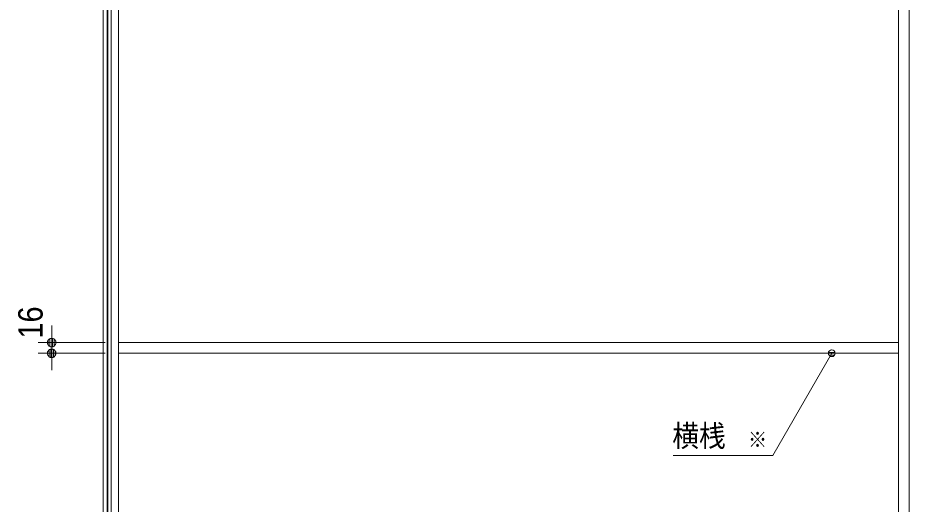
# Model space of a CAD drawing. Units: millimetres, scale not verified. Extents: x -6062 to 6062, y -3045 to 3045.
# Drawn here: x -4622 to -3288, y -552 to 176 of the extents above; entities that cross this region are included whole.
import ezdxf
from ezdxf.enums import TextEntityAlignment as Align

# ---------------------------------------------------------------- set-up
doc = ezdxf.new("R2010")
doc.units = ezdxf.units.MM
doc.header["$LTSCALE"] = 20
for name, color, linetype, lineweight in [('0-1_0', 7, 'Continuous', 9), ('0-2_2寸法-2', 7, 'Continuous', 9), ('0-3_2寸法-3', 7, 'Continuous', 9), ('0-5_3一般', 7, 'Continuous', 9)]:
    doc.layers.add(name, color=color, linetype=linetype, lineweight=lineweight)
doc.styles.add('ＭＳ ゴシック', font='')
doc.styles.add('ＭＳ Ｐゴシック', font='')
doc.styles.get('ＭＳ ゴシック').set_extended_font_data('MS Gothic')
doc.styles.get('ＭＳ Ｐゴシック').set_extended_font_data('MS PGothic')

# ---------------------------------------------------------------- blocks, each defined once
blk = doc.blocks.new('グループ-25')
at = {"layer": '0-5_3一般'}
blk.add_line((-54000, 10000), (-54000, -37000), dxfattribs=at)
blk = doc.blocks.new('グループ-26')
at = {"layer": '0-5_3一般'}
for p, q in [((-54000, 9100), (-54000, -36740)), ((-53680, 9100), (-53680, -36740)), ((-30320, -36740), (-30320, 9100)), ((-30320, 9100), (-30320, -37000)), ((-30000, 9100), (-30000, -37000)), ((-53680, -6200), (-30320, -6200)), ((-53680, -6520), (-30320, -6520))]:
    blk.add_line(p, q, dxfattribs=at)
blk.add_lwpolyline([(-30000, -36740), (-30000, 9100), (-54000, 9100)], dxfattribs=at)
blk = doc.blocks.new('グループ-27')
at = {"layer": '0-5_3一般'}
for name in ['グループ-25', 'グループ-26']:
    blk.add_blockref(name, (0, 0), dxfattribs=at)
blk = doc.blocks.new('_Dot')
at = {"layer": '0-1_0'}
for p, q in [((-10, 0), (-20, 0)), ((9.78, 2), (-9.78, 2)), ((7.99, 6), (-7.99, 6)), ((9.16, -3.98), (-9.16, -3.98)), ((6, -7.98), (-6, -7.98))]:
    blk.add_line(p, q, dxfattribs=at)
for points in [[(10, 0), (9.92, 1.25), (9.69, 2.49), (9.3, 3.68), (8.76, 4.82), (8.09, 5.88), (7.29, 6.85), (6.37, 7.71), (5.36, 8.44), (4.26, 9.05), (3.09, 9.51), (1.87, 9.82), (0.63, 9.98), (-0.63, 9.98), (-1.87, 9.82), (-3.09, 9.51), (-4.26, 9.05), (-5.36, 8.44), (-6.37, 7.71), (-7.29, 6.85), (-8.09, 5.88), (-8.76, 4.82), (-9.3, 3.68), (-9.69, 2.49), (-9.92, 1.25), (-10, 0), (0, 0)], [(-10, 0), (-9.92, -1.25), (-9.69, -2.49), (-9.3, -3.68), (-8.76, -4.82), (-8.09, -5.88), (-7.29, -6.85), (-6.37, -7.71), (-5.36, -8.44), (-4.26, -9.05), (-3.09, -9.51), (-1.87, -9.82), (-0.63, -9.98), (0.63, -9.98), (1.87, -9.82), (3.09, -9.51), (4.26, -9.05), (5.36, -8.44), (6.37, -7.71), (7.29, -6.85), (8.09, -5.88), (8.76, -4.82), (9.3, -3.68), (9.69, -2.49), (9.92, -1.25), (10, 0), (0, 0)]]:
    blk.add_lwpolyline(points, close=True, dxfattribs=at)
blk = doc.blocks.new('グループ-36')
at = {"layer": '0-5_3一般'}
for p, q in [((-54140, 10000), (-54140, -37000)), ((-54020, 10000), (-54020, -37000)), ((-53900, -37000), (-53900, 10000))]:
    blk.add_line(p, q, dxfattribs=at)

msp = doc.modelspace()

# ---------------------------------------------------------------- linework, layer by layer
at = {"layer": '0-2_2寸法-2'}
for p, q in [((-4571.5, -297.29), (-4571.5, -284.58)), ((-4491.5, -310), (-4591.5, -310)), ((-4571.5, -326), (-4571.5, -310)), ((-4491.5, -326), (-4591.5, -326)), ((-4571.5, -338.71), (-4571.5, -351.42))]:
    msp.add_line(p, q, dxfattribs=at)
at = {"layer": '0-3_2寸法-3'}
for p, q in [((-3398.61, -325.01), (-3408.39, -325.01)), ((-3399.5, -329.01), (-3407.5, -329.01)), ((-3403.33, -321.01), (-3403.67, -321.01)), ((-3403.33, -321.01), (-3403.67, -321.01))]:
    msp.add_line(p, q, dxfattribs=at)
msp.add_lwpolyline([(-3640.84, -478.84), (-3491.74, -478.84), (-3403.5, -326)], dxfattribs=at)
msp.add_circle((-3403.5, -326), 5.01, dxfattribs=at)
msp.add_circle((-3403.5, -326), 5.01, dxfattribs=at)

# ---------------------------------------------------------------- block references
at = {"layer": '0-2_2寸法-2', "xscale": 0.6356201, "yscale": 0.6356201}
for p, rotation in [((-4571.5, -310), 270), ((-4571.5, -326), 90)]:
    msp.add_blockref('_Dot', p, dxfattribs=dict(at, rotation=rotation))
at = {"layer": '0-5_3一般', "xscale": 0.05, "yscale": 0.05}
for name in ['グループ-27', 'グループ-36']:
    msp.add_blockref(name, (-1787.5, 0), dxfattribs=at)

# ---------------------------------------------------------------- texts
at = {"layer": '0-2_2寸法-2', "style": 'ＭＳ Ｐゴシック', "width": 0.9}
msp.add_text('16', height=36.66, rotation=90, dxfattribs=at).set_placement((-4573.98, -303.9), align=Align.BOTTOM_LEFT)
at = {"layer": '0-3_2寸法-3', "style": 'ＭＳ ゴシック', "width": 0.9}
for s, height, p in [('横桟', 32.55, (-3642.2, -475.66)), ('※', 23.31, (-3528.84, -473.88))]:
    msp.add_text(s, height=height, dxfattribs=at).set_placement(p, align=Align.BOTTOM_LEFT)

doc.saveas('drawing.dxf')
